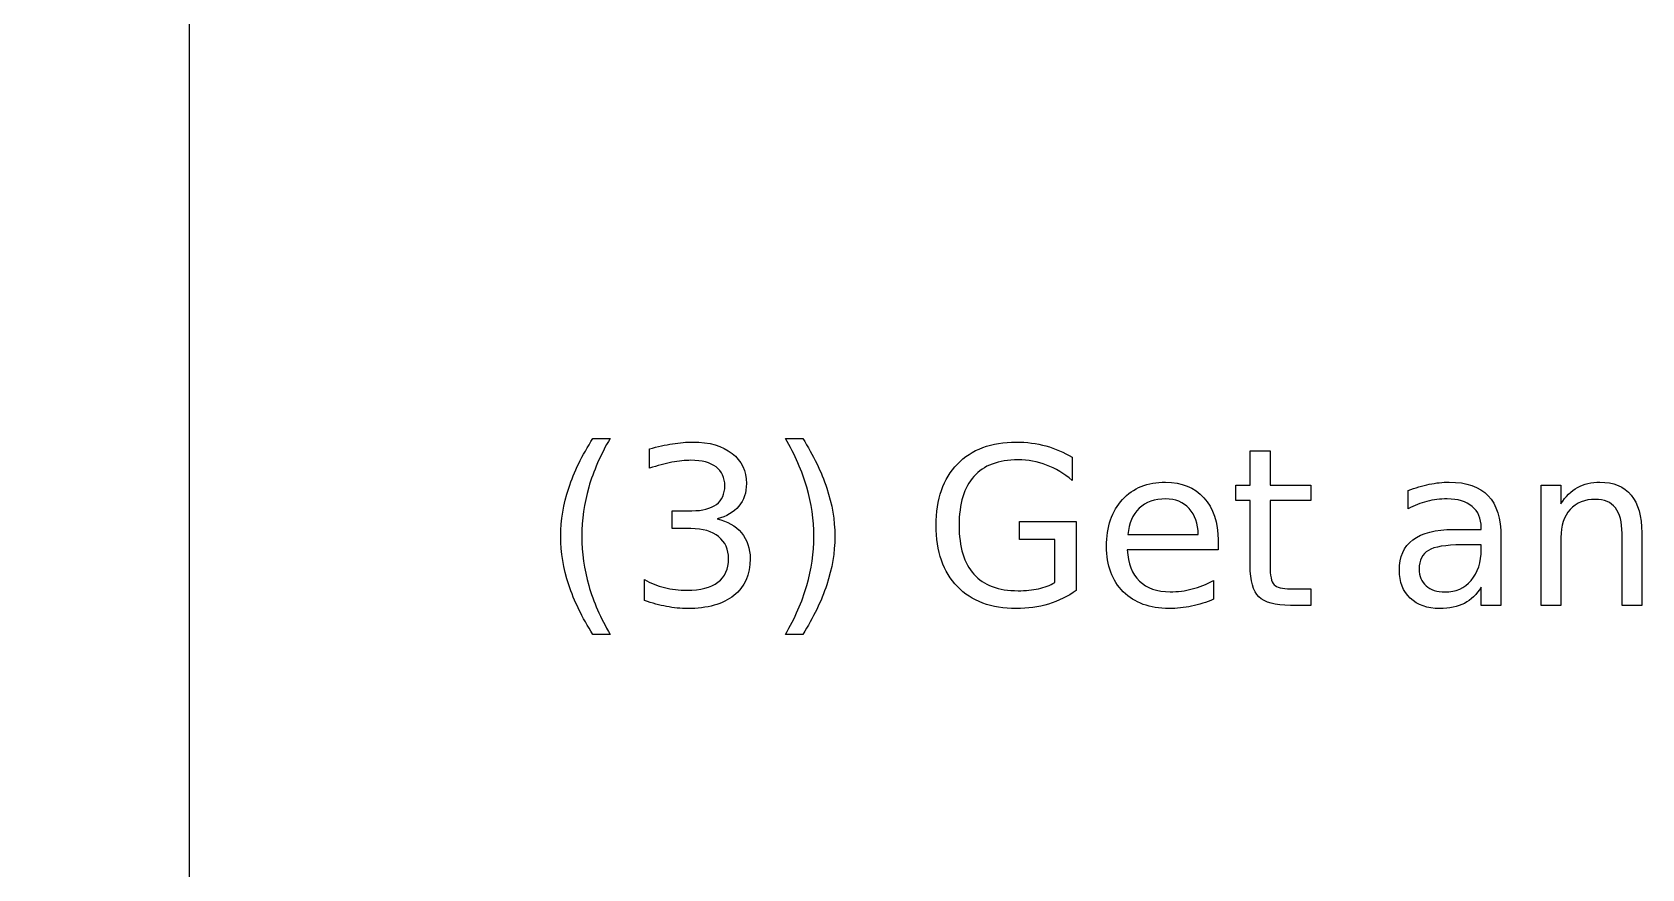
# Model space of a CAD drawing. Extents: x -140 to 352, y 0 to 216.
# Drawn here: x 187.09 to 230.45, y 72.77 to 95.29 of the extents above; entities that cross this region are included whole.
import ezdxf

# ---------------------------------------------------------------- set-up
doc = ezdxf.new("R2010")
doc.units = 0
doc.layers.add('Design_Template', color=7, linetype='CONTINUOUS')

msp = doc.modelspace()

# ---------------------------------------------------------------- linework, layer by layer
at = {"layer": 'Design_Template', "color": 7}
msp.add_lwpolyline([(0.315781, 190.79494), (191.315794, 190.79494), (191.315794, -0.205074), (0.315781, -0.205074)], close=True, dxfattribs=at)
for points in [[(202.194291, 84.358551), (202.657311, 84.358551)], [(207.383017, 84.358551), (207.846037, 84.358551)], [(203.71647, 83.554051), (203.71647, 84.074949)], [(215.10389, 83.849228), (215.10389, 83.227044)], [(219.901946, 80.9293), (219.901946, 82.688779), (219.511273, 82.688779), (219.511273, 83.102605), (219.901946, 83.102605), (219.901946, 84.022861), (220.437315, 84.022861)], [(220.437315, 84.022861), (220.437315, 83.102605), (221.534094, 83.102605), (221.534094, 82.688779), (220.437315, 82.688779), (220.437315, 80.9293)], [(224.158845, 82.463058), (224.158845, 82.955017)], [(228.273942, 81.693286), (228.273942, 79.861459), (227.738573, 79.861459), (227.738573, 83.102605), (228.273942, 83.102605), (228.273942, 82.599071)], [(204.836402, 81.930586), (204.332868, 81.930586), (204.332868, 82.410967), (204.859555, 82.410967)], [(214.637976, 80.477857), (214.637976, 81.638302), (213.682996, 81.638302), (213.682996, 82.118687), (215.216754, 82.118687), (215.216754, 80.263711)], [(219.036674, 81.615153), (219.036674, 81.354701), (216.588453, 81.354701)], [(216.605813, 81.768527), (218.504198, 81.771349)], [(225.380063, 81.907433), (226.126682, 81.907433), (226.126682, 81.959524)], [(226.659158, 81.71065), (226.659158, 79.861459), (226.126682, 79.861459), (226.126682, 80.353419)], [(230.453032, 81.817722), (230.453032, 79.861459), (229.92056, 79.861459), (229.92056, 81.800361)], [(226.126682, 81.372064), (226.126682, 81.490714), (225.597103, 81.490714)], [(203.586246, 79.991684), (203.586246, 80.555991)], [(218.912239, 80.529945), (218.912239, 80.026411)], [(220.987151, 80.307116), (221.534094, 80.307116), (221.534094, 79.861459), (220.987151, 79.861459)], [(202.657311, 79.080113), (202.194291, 79.080113)], [(207.846037, 79.080113), (207.383017, 79.080113)]]:
    msp.add_lwpolyline(points, dxfattribs=at)
for points in [[(201.543169, 83.021576), (201.685931, 83.457584), (201.902974, 83.903241), (202.194291, 84.358551)], [(202.657311, 84.358551), (202.398789, 83.914816), (202.206828, 83.475911), (202.08143, 83.041836)], [(203.71647, 84.074949), (203.938336, 84.136682), (204.14573, 84.182984), (204.338657, 84.213855)], [(204.338657, 84.213855), (204.533511, 84.244723), (204.716789, 84.260154), (204.888493, 84.260157)], [(204.888493, 84.260157), (205.332221, 84.260154), (205.683344, 84.158868), (205.941866, 83.956299)], [(207.956005, 83.041836), (207.830603, 83.475911), (207.63961, 83.914816), (207.383017, 84.358551)], [(207.846037, 84.358551), (208.135425, 83.903241), (208.351501, 83.457584), (208.494267, 83.021576)], [(212.013228, 83.666912), (212.395216, 84.062404), (212.923833, 84.260154), (213.599074, 84.260157)], [(213.599074, 84.260157), (213.880742, 84.260154), (214.147943, 84.225409), (214.400677, 84.155978)], [(214.400677, 84.155978), (214.655336, 84.08652), (214.88974, 83.984271), (215.10389, 83.849228)], [(204.321294, 83.716107), (204.138011, 83.681394), (203.936406, 83.627359), (203.71647, 83.554051)], [(204.836402, 83.768198), (204.676273, 83.768195), (204.504569, 83.750841), (204.321294, 83.716107)], [(205.510677, 83.588779), (205.354407, 83.708388), (205.129649, 83.768195), (204.836402, 83.768198)], [(205.941866, 83.956299), (206.200382, 83.755653), (206.329643, 83.48363), (206.329647, 83.140225)], [(213.648269, 83.779773), (213.119652, 83.779769), (212.722227, 83.632181), (212.455989, 83.337008)], [(214.415148, 83.640866), (214.172059, 83.733467), (213.916433, 83.779769), (213.648269, 83.779773)], [(205.747976, 83.079456), (205.747973, 83.301314), (205.668873, 83.471089), (205.510677, 83.588779)], [(211.443133, 82.017401), (211.443133, 82.723503), (211.633163, 83.273343), (212.013228, 83.666912)], [(212.455989, 83.337008), (212.191681, 83.041832), (212.059527, 82.601961), (212.059531, 82.017401)], [(215.10389, 83.227044), (214.88781, 83.410319), (214.658229, 83.548259), (214.415148, 83.640866)], [(201.329022, 81.722225), (201.329018, 82.152448), (201.400403, 82.585564), (201.543169, 83.021576)], [(202.08143, 83.041836), (201.956028, 82.60775), (201.893325, 82.167882), (201.893329, 81.722225)], [(205.519359, 82.581708), (205.671769, 82.697461), (205.747973, 82.863376), (205.747976, 83.079456)], [(206.329647, 83.140225), (206.329643, 82.900996), (206.261155, 82.698424), (206.124179, 82.532513)], [(208.147003, 81.722225), (208.147003, 82.167882), (208.083337, 82.60775), (207.956005, 83.041836)], [(208.494267, 83.021576), (208.638962, 82.585564), (208.711306, 82.152448), (208.71131, 81.722225)], [(216.461121, 82.711932), (216.748579, 83.024468), (217.135392, 83.180738), (217.621566, 83.180742)], [(217.621566, 83.180742), (218.057575, 83.180738), (218.401946, 83.039902), (218.654683, 82.758234)], [(224.158845, 82.955017), (224.353699, 83.030254), (224.542763, 83.086205), (224.726045, 83.122862)], [(224.726045, 83.122862), (224.909324, 83.161445), (225.08778, 83.180738), (225.261413, 83.180742)], [(225.261413, 83.180742), (225.73022, 83.180738), (226.080376, 83.059196), (226.31189, 82.816111)], [(228.273942, 82.599071), (228.40127, 82.793921), (228.550787, 82.93958), (228.722491, 83.036047)], [(228.722491, 83.036047), (228.896125, 83.132507), (229.095801, 83.180738), (229.321526, 83.180742)], [(229.321526, 83.180742), (229.693869, 83.180738), (229.975541, 83.064981), (230.166538, 82.833475)], [(230.166538, 82.833475), (230.357532, 82.60389), (230.453029, 82.265308), (230.453032, 81.817722)], [(204.859555, 82.410967), (205.147012, 82.410967), (205.366945, 82.46788), (205.519359, 82.581708)], [(206.124179, 82.532513), (205.987202, 82.368524), (205.792345, 82.254697), (205.539615, 82.191034)], [(216.032828, 81.450201), (216.032824, 81.980744), (216.17559, 82.401318), (216.461121, 82.711932)], [(216.912567, 82.477529), (216.735074, 82.309681), (216.632822, 82.073348), (216.605813, 81.768527)], [(217.627355, 82.729296), (217.330249, 82.729292), (217.091987, 82.64537), (216.912567, 82.477529)], [(218.258221, 82.468847), (218.100017, 82.642477), (217.88973, 82.729292), (217.627355, 82.729296)], [(218.504198, 81.771419), (218.500353, 82.062736), (218.418346, 82.29521), (218.258221, 82.468847)], [(218.654683, 82.758234), (218.909339, 82.478488), (219.036671, 82.097464), (219.036674, 81.615153)], [(224.665272, 82.662737), (224.489708, 82.618361), (224.320901, 82.551803), (224.158845, 82.463058)], [(225.206429, 82.729296), (225.021218, 82.729292), (224.840835, 82.707106), (224.665272, 82.662737)], [(225.883597, 82.526724), (225.723468, 82.661767), (225.497743, 82.729292), (225.206429, 82.729296)], [(226.126682, 81.959524), (226.126679, 82.204535), (226.045653, 82.393603), (225.883597, 82.526724)], [(226.31189, 82.816111), (226.543397, 82.573022), (226.659154, 82.204535), (226.659158, 81.71065)], [(228.522816, 82.442801), (228.356897, 82.259519), (228.273942, 82.009682), (228.273942, 81.693286)], [(229.202876, 82.717721), (228.915415, 82.717718), (228.688731, 82.626077), (228.522816, 82.442801)], [(229.741137, 82.489103), (229.621521, 82.641511), (229.442102, 82.717718), (229.202876, 82.717721)], [(229.92056, 81.800361), (229.920557, 82.107109), (229.86075, 82.336689), (229.741137, 82.489103)], [(205.539615, 82.191034), (205.819354, 82.131225), (206.03736, 82.006789), (206.193633, 81.817722)], [(212.013228, 80.36789), (211.633163, 80.763385), (211.443133, 81.313221), (211.443133, 82.017401)], [(212.059531, 82.017401), (212.059527, 81.434764), (212.191681, 80.995859), (212.455989, 80.700686)], [(201.543169, 80.417084), (201.400403, 80.855023), (201.329018, 81.290072), (201.329022, 81.722225)], [(201.893329, 81.722225), (201.893325, 81.276567), (201.956028, 80.834766), (202.08143, 80.396828)], [(205.580132, 81.713543), (205.402639, 81.858235), (205.154728, 81.930582), (204.836402, 81.930586)], [(205.849262, 81.117405), (205.849259, 81.372064), (205.759547, 81.570777), (205.580132, 81.713543)], [(206.193633, 81.817722), (206.35183, 81.628654), (206.430929, 81.395214), (206.430933, 81.117405)], [(207.956005, 80.396828), (208.083337, 80.834766), (208.147003, 81.276567), (208.147003, 81.722225)], [(208.71131, 81.722225), (208.711306, 81.290072), (208.638962, 80.855023), (208.494267, 80.417084)], [(223.921546, 80.804865), (223.921546, 81.169492), (224.043088, 81.444412), (224.286173, 81.62962)], [(224.286173, 81.62962), (224.531188, 81.814829), (224.895819, 81.907433), (225.380063, 81.907433)], [(205.559875, 80.486539), (205.752795, 80.631231), (205.849259, 80.841518), (205.849262, 81.117405)], [(206.430933, 81.117405), (206.430929, 80.691037), (206.284304, 80.361137), (205.991061, 80.127697)], [(216.484271, 80.228983), (216.183309, 80.529945), (216.032824, 80.937019), (216.032828, 81.450201)], [(216.588453, 81.354701), (216.611595, 80.988143), (216.72157, 80.708401), (216.918353, 80.515478)], [(224.702892, 81.343126), (224.536977, 81.244733), (224.454018, 81.076888), (224.454021, 80.839592)], [(225.597103, 81.490714), (225.166876, 81.490714), (224.868807, 81.441516), (224.702892, 81.343126)], [(225.857551, 80.535734), (226.036971, 80.746021), (226.126679, 81.024797), (226.126682, 81.372064)], [(212.455989, 80.700686), (212.722227, 80.40551), (213.119652, 80.257922), (213.648269, 80.257922)], [(220.13635, 80.090077), (219.98008, 80.244417), (219.901946, 80.524159), (219.901946, 80.9293)], [(220.437315, 80.9293), (220.437311, 80.664992), (220.473002, 80.495218), (220.544386, 80.419977)], [(224.213829, 80.05535), (224.018972, 80.242488), (223.921546, 80.492325), (223.921546, 80.804865)], [(224.454021, 80.839592), (224.454018, 80.650524), (224.515754, 80.500044), (224.63923, 80.388146)], [(202.194291, 79.080113), (201.9049, 79.533485), (201.68786, 79.979143), (201.543169, 80.417084)], [(202.08143, 80.396828), (202.208758, 79.960816), (202.400718, 79.521911), (202.657311, 79.080113)], [(203.586246, 80.555991), (203.748305, 80.461457), (203.925794, 80.390076), (204.118722, 80.341844)], [(204.118722, 80.341844), (204.311645, 80.293612), (204.513251, 80.269496), (204.723541, 80.269496)], [(204.723541, 80.269496), (205.090099, 80.269496), (205.368874, 80.341844), (205.559875, 80.486539)], [(207.383017, 79.080113), (207.63961, 79.521911), (207.830603, 79.960816), (207.956005, 80.396828)], [(208.494267, 80.417084), (208.351501, 79.979143), (208.135425, 79.533485), (207.846037, 79.080113)], [(213.599074, 79.777537), (212.923833, 79.777537), (212.395216, 79.97432), (212.013228, 80.36789)], [(213.648269, 80.257922), (213.854697, 80.257922), (214.038942, 80.275278), (214.201001, 80.310013)], [(214.201001, 80.310013), (214.363053, 80.346666), (214.508711, 80.402613), (214.637976, 80.477857)], [(215.216754, 80.263711), (214.991026, 80.103581), (214.742152, 79.982039), (214.470132, 79.89908)], [(217.71417, 79.777537), (217.197129, 79.777537), (216.787162, 79.928018), (216.484271, 80.228983)], [(216.918353, 80.515478), (217.117066, 80.32448), (217.392948, 80.228983), (217.746005, 80.228983)], [(217.746005, 80.228983), (217.950503, 80.228983), (218.148249, 80.254066), (218.33925, 80.304224)], [(218.33925, 80.304224), (218.53217, 80.354385), (218.723168, 80.429626), (218.912239, 80.529945)], [(220.544386, 80.419977), (220.617697, 80.344737), (220.765285, 80.307116), (220.987151, 80.307116)], [(224.63923, 80.388146), (224.764628, 80.278178), (224.934403, 80.223194), (225.148553, 80.223194)], [(225.148553, 80.223194), (225.443725, 80.223194), (225.680058, 80.327373), (225.857551, 80.535734)], [(226.126682, 80.353419), (226.005136, 80.156636), (225.853692, 80.010977), (225.672343, 79.916443)], [(204.179491, 79.832521), (203.988497, 79.867234), (203.790748, 79.920303), (203.586246, 79.991684)], [(204.740905, 79.777537), (204.559553, 79.777537), (204.372418, 79.795846), (204.179491, 79.832521)], [(205.991061, 80.127697), (205.697811, 79.894257), (205.281093, 79.777537), (204.740905, 79.777537)], [(214.470132, 79.89908), (214.198105, 79.81805), (213.907751, 79.777537), (213.599074, 79.777537)], [(218.324779, 79.841203), (218.124133, 79.79876), (217.920598, 79.777537), (217.71417, 79.777537)], [(218.912239, 80.026411), (218.721238, 79.945382), (218.525418, 79.883646), (218.324779, 79.841203)], [(220.987151, 79.861459), (220.576218, 79.861459), (220.29262, 79.937666), (220.13635, 80.090077)], [(225.00675, 79.777537), (224.674917, 79.777537), (224.410612, 79.870141), (224.213829, 80.05535)], [(225.672343, 79.916443), (225.490991, 79.823839), (225.269129, 79.777537), (225.00675, 79.777537)]]:
    msp.add_open_spline(points, degree=3, dxfattribs=at)

doc.saveas('drawing.dxf')
